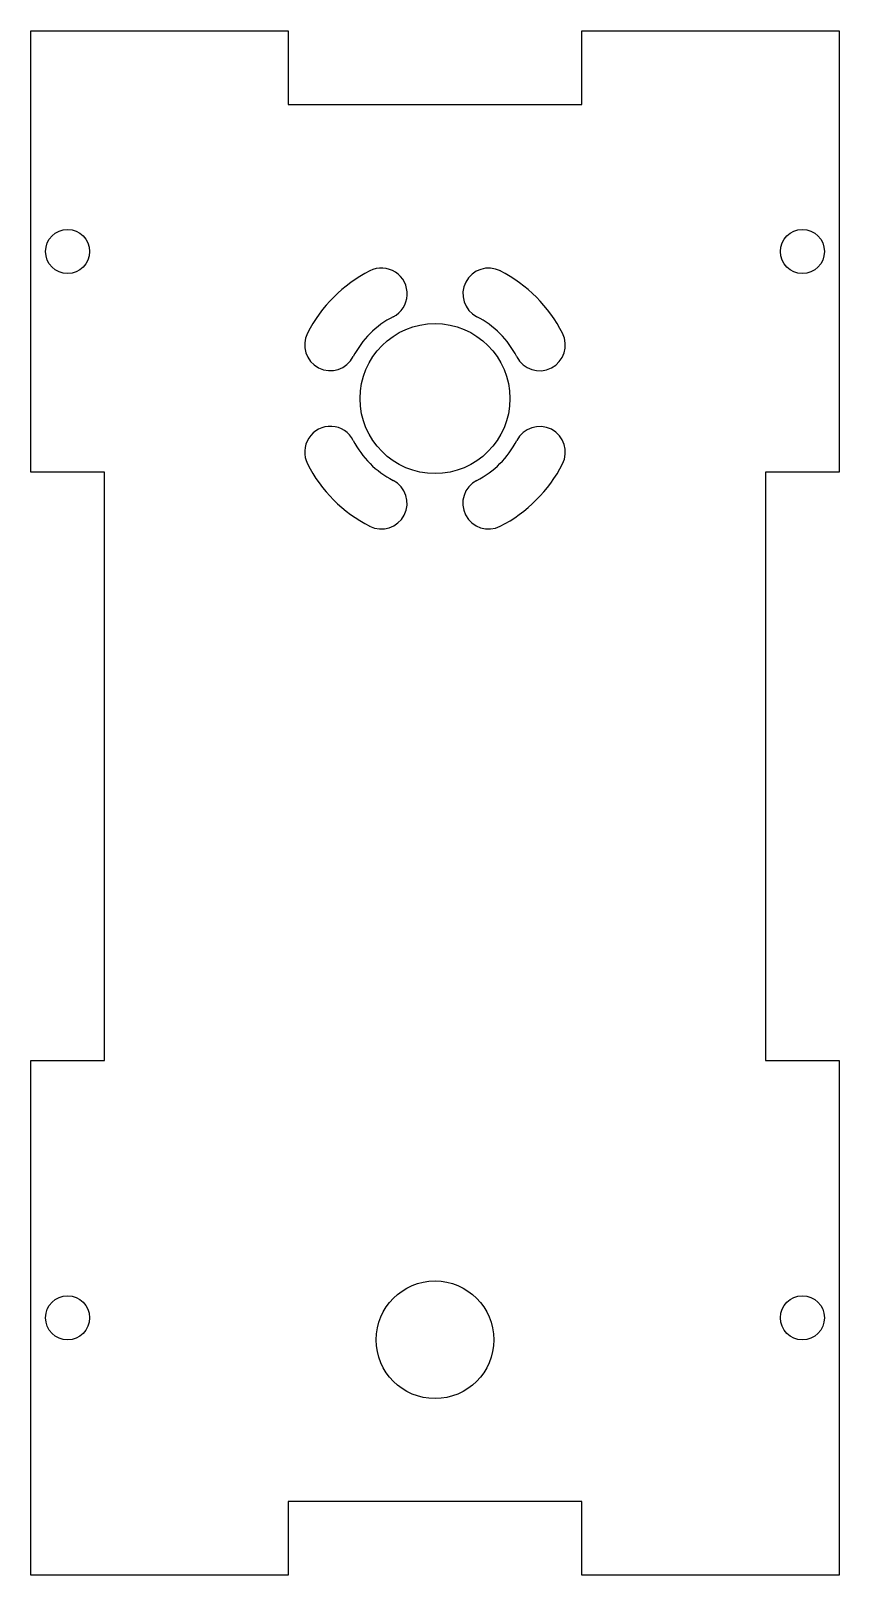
# Model space of a CAD drawing. Header units: millimetres. Extents: x 0 to 55, y 0 to 105.
import ezdxf

# ---------------------------------------------------------------- set-up
doc = ezdxf.new("R2010")
doc.units = ezdxf.units.MM

msp = doc.modelspace()

# ---------------------------------------------------------------- linework, layer by layer
at = {"color": 7, "linetype": 'Continuous', "lineweight": 25}
for p, q in [((0, 75), (0, 105)), ((0, 105), (17.5, 105)), ((17.5, 105), (17.5, 100)), ((37.5, 100), (37.5, 105)), ((37.5, 105), (55, 105)), ((55, 105), (55, 75)), ((17.5, 100), (37.5, 100)), ((5, 75), (0, 75)), ((5, 35), (5, 75)), ((55, 75), (50, 75)), ((50, 75), (50, 35)), ((0, 35), (5, 35)), ((0, 0), (0, 35)), ((50, 35), (55, 35)), ((55, 35), (55, 0)), ((37.5, 5), (17.5, 5)), ((17.5, 5), (17.5, 0)), ((37.5, 0), (37.5, 5)), ((17.5, 0), (0, 0)), ((55, 0), (37.5, 0))]:
    msp.add_line(p, q, dxfattribs=at)
for centre, radius in [((2.5, 90), 1.5), ((52.5, 90), 1.5), ((27.5, 80), 5.1), ((27.5, 16), 4), ((2.5, 17.5), 1.5), ((52.5, 17.5), 1.5)]:
    msp.add_circle(centre, radius, dxfattribs=at)
for centre, radius, start, end in [((27.5, 80), 9.75, 117.0689, 152.8788), ((23.86, 87.12), 1.75, 297.0689, 117.0689), ((31.15, 87.12), 1.75, 62.8788, 242.8788), ((27.5, 80), 9.75, 27.0689, 62.8788), ((27.5, 80), 6.25, 117.0689, 152.8788), ((27.5, 80), 6.25, 27.0689, 62.8788), ((20.38, 83.65), 1.75, 152.8788, 332.8788), ((34.62, 83.64), 1.75, 207.0689, 27.0689), ((20.38, 76.36), 1.75, 27.0689, 207.0689), ((34.62, 76.35), 1.75, 332.8788, 152.8788), ((27.5, 80), 6.25, 207.0689, 242.8788), ((27.5, 80), 6.25, 297.0689, 332.8788), ((27.5, 80), 9.75, 207.0689, 242.8788), ((27.5, 80), 9.75, 297.0689, 332.8788), ((23.85, 72.88), 1.75, 242.8788, 62.8788), ((31.14, 72.88), 1.75, 117.0689, 297.0689)]:
    msp.add_arc(centre, radius, start, end, dxfattribs=at)

doc.saveas('drawing.dxf')
